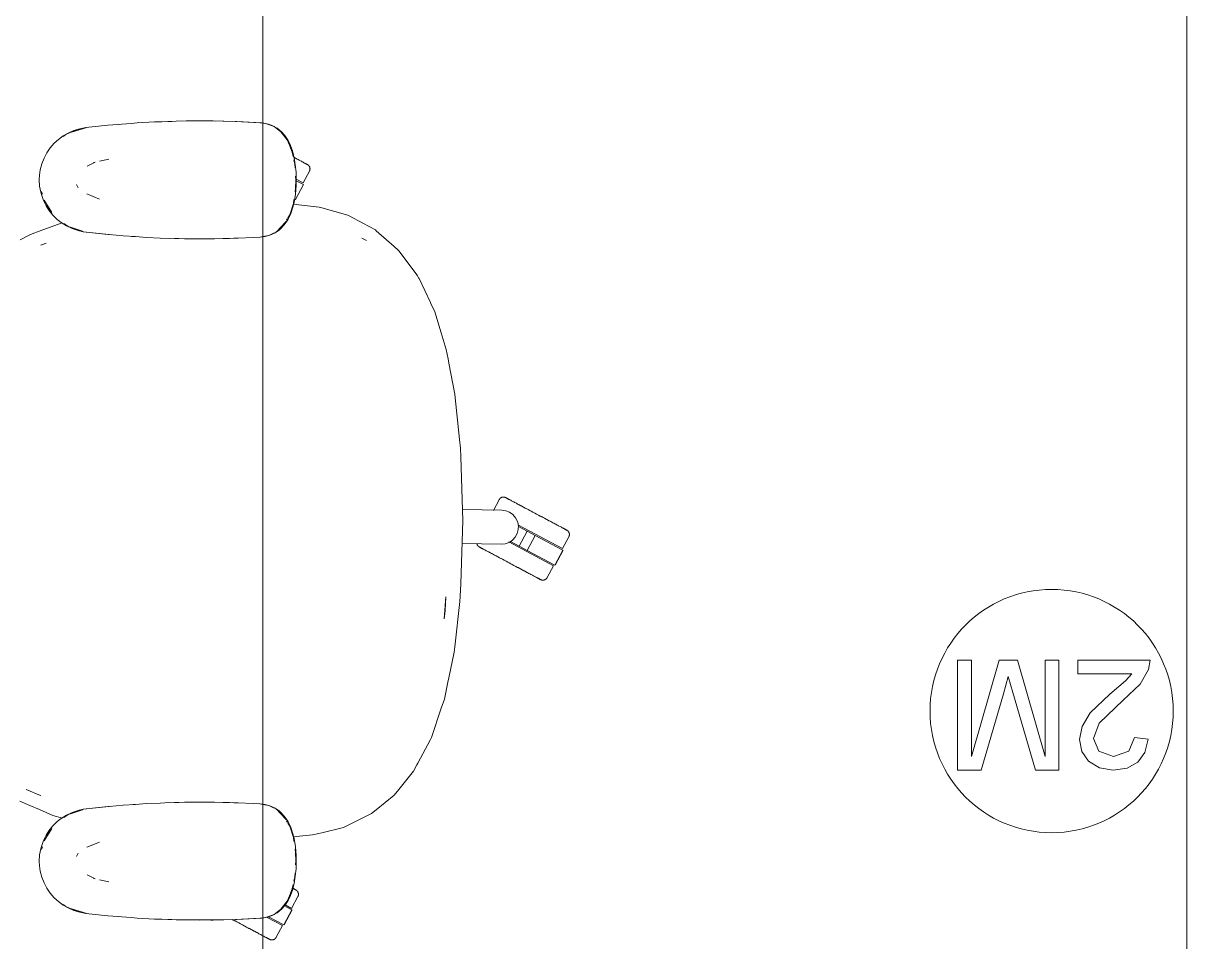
# Model space of a CAD drawing. Header units: millimetres. Extents: x 155920 to 295199, y -4084 to 97293.
# Drawn here: x 188380 to 189337, y 33075 to 33830 of the extents above; entities that cross this region are included whole.
import ezdxf

# ---------------------------------------------------------------- set-up
doc = ezdxf.new("R2010")
doc.units = ezdxf.units.MM
doc.header["$MEASUREMENT"] = 0
doc.layers.add('G-IMPT', color=8, linetype='CONTINUOUS', lineweight=9)
doc.layers.add('I-FURN', color=8, linetype='CONTINUOUS', lineweight=9)

msp = doc.modelspace()

# ---------------------------------------------------------------- linework, layer by layer
at = {"layer": 'G-IMPT'}
for p, q in [((188422.76, 33742.48), (188414.7, 33738.74)), ((188417.07, 33740.35), (188421.31, 33742.16)), ((188431.73, 33744.52), (188419.27, 33740.69)), ((188419.27, 33740.69), (188428.42, 33743.61)), ((188421.31, 33742.16), (188426.18, 33743.63)), ((188422.76, 33742.48), (188431.17, 33744.39)), ((188431.22, 33744.52), (188426.18, 33743.63)), ((188431.73, 33744.52), (188428.42, 33743.61)), ((188449.14, 33746.43), (188431.22, 33744.52)), ((188453.27, 33746.77), (188449.14, 33746.43)), ((188468.33, 33748.02), (188453.27, 33746.77)), ((188460.15, 33747.37), (188458.47, 33747.2)), ((188468.33, 33748.02), (188473.42, 33748.35)), ((188473.42, 33748.35), (188487.56, 33749.16)), ((188493.58, 33749.41), (188487.56, 33749.16)), ((188493.58, 33749.41), (188505.34, 33749.8)), ((188498.47, 33749.55), (188500.4, 33749.66)), ((188500.4, 33749.66), (188501.9, 33749.68)), ((188513.76, 33749.97), (188505.34, 33749.8)), ((188513.76, 33749.97), (188524.55, 33750.05)), ((188513.76, 33749.97), (188533.94, 33750.01)), ((188513.76, 33749.97), (188543.78, 33749.85)), ((188543.78, 33749.85), (188524.55, 33750.05)), ((188533.94, 33750.01), (188543.78, 33749.85)), ((188533.94, 33750.01), (188555.34, 33749.51)), ((188533.94, 33750.01), (188554.13, 33749.55)), ((188533.94, 33749.97), (188535.98, 33749.99)), ((188535.98, 33749.99), (188537.89, 33749.92)), ((188543.78, 33749.85), (188555.34, 33749.51)), ((188555.34, 33749.51), (188554.13, 33749.55)), ((188554.13, 33749.55), (188575.92, 33748.46)), ((188554.13, 33749.55), (188574.31, 33748.57)), ((188555.34, 33749.51), (188575.92, 33748.46)), ((188575.92, 33748.46), (188574.31, 33748.57)), ((188575.92, 33748.46), (188577.56, 33748.21)), ((188579.78, 33747.74), (188576.61, 33748.22)), ((188579.96, 33747.76), (188577.56, 33748.21)), ((188579.78, 33747.74), (188585.98, 33745.33)), ((188579.96, 33747.76), (188581.3, 33747.4)), ((188584.95, 33746), (188581.3, 33747.4)), ((188584.95, 33746), (188588.38, 33744.04)), ((188585.98, 33745.33), (188591.6, 33741.17)), ((188588.38, 33744.04), (188592.12, 33740.97)), ((188408.55, 33734.84), (188405.11, 33731.68)), ((188408.55, 33734.84), (188412.63, 33737.84)), ((188412.59, 33737.15), (188414.7, 33738.74)), ((188417.07, 33740.35), (188412.63, 33737.84)), ((188591.6, 33741.17), (188596.82, 33734.38)), ((188594.79, 33737.93), (188592.12, 33740.97)), ((188597.44, 33733.88), (188594.79, 33737.93)), ((188596.82, 33734.38), (188598.66, 33729.98)), ((188597.44, 33733.88), (188599.42, 33729.81)), ((188398.96, 33723.67), (188396.77, 33719.51)), ((188398.96, 33723.67), (188401.79, 33727.84)), ((188401.79, 33727.84), (188405.11, 33731.68)), ((188600.98, 33724.36), (188598.66, 33729.98)), ((188601.01, 33725.47), (188599.42, 33729.81)), ((188600.98, 33724.36), (188601.69, 33720.89)), ((188601.01, 33725.47), (188602.44, 33719.99)), ((188393.67, 33709.93), (188394.94, 33714.8)), ((188396.77, 33719.51), (188394.94, 33714.8)), ((188432.1, 33712.95), (188438.89, 33716.22)), ((188437.52, 33715.83), (188438.89, 33716.22)), ((188449.93, 33718.55), (188442.5, 33716.98)), ((188602.26, 33718.15), (188603.02, 33714.4)), ((188603.44, 33714.06), (188602.44, 33719.99)), ((188603.02, 33714.4), (188603.22, 33711.19)), ((188603.44, 33714.06), (188604, 33707.91)), ((188392.85, 33701.57), (188393.03, 33705.42)), ((188393.67, 33709.93), (188393.03, 33705.42)), ((188603.62, 33704.68), (188603.81, 33701.57)), ((188604.18, 33701.57), (188604, 33707.91)), ((188392.85, 33701.57), (188393.15, 33696.53)), ((188393.15, 33696.53), (188394.03, 33691.58)), ((188423.47, 33697.75), (188424.48, 33695.52)), ((188424.48, 33695.52), (188424.78, 33695.07)), ((188603.58, 33694.41), (188603.19, 33691.63)), ((188604.1, 33697.07), (188603.52, 33689.75)), ((188603.58, 33694.41), (188603.81, 33701.57)), ((188604.1, 33697.07), (188604.18, 33701.57)), ((188394.03, 33691.58), (188394.6, 33689.46)), ((188396.31, 33684.68), (188394.6, 33689.46)), ((188395.39, 33689.89), (188394.78, 33691.92)), ((188396.31, 33684.68), (188398.55, 33680.17)), ((188396.95, 33684.78), (188399.11, 33681.1)), ((188396.95, 33684.78), (188403.28, 33674.83)), ((188442.43, 33685.85), (188432.01, 33690)), ((188602.32, 33685.44), (188601.85, 33682.15)), ((188602.4, 33682.99), (188603.52, 33689.75)), ((188398.55, 33680.17), (188400.81, 33676.62)), ((188399.11, 33681.1), (188403.28, 33674.83)), ((188404, 33672.65), (188400.81, 33676.62)), ((188601.85, 33682.15), (188598.82, 33672.75)), ((188601.43, 33679.06), (188599.69, 33673.97)), ((188601.43, 33679.06), (188602.4, 33682.99)), ((188601.73, 33681.64), (188623.01, 33679.23)), ((188625.27, 33678.59), (188623.01, 33679.23)), ((188625.27, 33678.59), (188646.62, 33672.58)), ((188411.81, 33666.36), (188392.87, 33659.41)), ((188404, 33672.65), (188407.61, 33669.1)), ((188407.61, 33669.1), (188410.91, 33666.48)), ((188415.24, 33663.75), (188410.91, 33666.48)), ((188416.56, 33663.36), (188412.99, 33665.78)), ((188595.05, 33666.54), (188588.15, 33659.15)), ((188593.64, 33664.92), (188590.56, 33661.38)), ((188595.05, 33666.54), (188593.77, 33665.07)), ((188595.74, 33667.61), (188593.86, 33664.45)), ((188594.23, 33664.51), (188596.68, 33667.96)), ((188597.08, 33669.83), (188596.22, 33668.39)), ((188597.48, 33669.34), (188596.68, 33667.96)), ((188598.82, 33672.75), (188597.36, 33670.3)), ((188599.69, 33673.97), (188597.48, 33669.34)), ((188646.62, 33672.58), (188647.73, 33671.99)), ((188647.73, 33671.99), (188658.97, 33665.98)), ((188658.97, 33665.98), (188669.4, 33660.39)), ((188377.24, 33652.16), (188385.14, 33656.3)), ((188385.14, 33656.3), (188386.9, 33657.22)), ((188392.87, 33659.41), (188386.9, 33657.22)), ((188415.24, 33663.75), (188419.82, 33661.56)), ((188425.78, 33659.75), (188416.56, 33663.36)), ((188416.56, 33663.36), (188419.27, 33662.45)), ((188416.56, 33663.36), (188428.42, 33659.54)), ((188419.27, 33662.45), (188428.42, 33659.54)), ((188419.82, 33661.56), (188423.95, 33660.11)), ((188428.92, 33658.95), (188423.95, 33660.11)), ((188428.84, 33659.17), (188425.78, 33659.75)), ((188428.92, 33658.95), (188451.87, 33656.5)), ((188428.92, 33658.95), (188431.73, 33658.62)), ((188428.92, 33658.95), (188450.35, 33656.6)), ((188451.87, 33656.5), (188431.73, 33658.62)), ((188450.35, 33656.6), (188461.75, 33655.62)), ((188472.04, 33654.89), (188461.75, 33655.62)), ((188581.66, 33655.94), (188576.61, 33655)), ((188578.54, 33655.07), (188582.5, 33656.14)), ((188585.91, 33658.05), (188581.66, 33655.94)), ((188586.82, 33658.13), (188582.5, 33656.14)), ((188586.82, 33658.13), (188590.04, 33660.33)), ((188587.02, 33658.59), (188588.15, 33659.15)), ((188593.86, 33664.45), (188588.15, 33659.15)), ((188588.15, 33659.15), (188590.56, 33661.38)), ((188591.36, 33661.46), (188590.04, 33660.33)), ((188591.36, 33661.46), (188594.23, 33664.51)), ((188670.07, 33659.81), (188669.4, 33660.39)), ((188684.86, 33646.79), (188670.07, 33659.81)), ((188394.18, 33647.82), (188398.64, 33649.45)), ((188394.18, 33647.82), (188394.76, 33648.08)), ((188398.64, 33649.45), (188394.76, 33648.08)), ((188470, 33655.02), (188468.58, 33655.16)), ((188470, 33655.02), (188471.9, 33654.93)), ((188472.04, 33654.89), (188480.91, 33654.33)), ((188492.21, 33653.79), (188480.91, 33654.33)), ((188492.21, 33653.79), (188500.09, 33653.49)), ((188512.4, 33653.2), (188500.09, 33653.49)), ((188503.96, 33653.41), (188505.62, 33653.34)), ((188505.62, 33653.34), (188507.7, 33653.34)), ((188512.4, 33653.2), (188517.87, 33653.13)), ((188532.58, 33653.12), (188517.87, 33653.13)), ((188537.1, 33653.17), (188532.58, 33653.12)), ((188537.1, 33653.17), (188552.77, 33653.55)), ((188543.82, 33653.35), (188546.04, 33653.35)), ((188549.37, 33653.49), (188546.04, 33653.35)), ((188552.77, 33653.55), (188556.31, 33653.67)), ((188568.87, 33654.29), (188556.31, 33653.67)), ((188568.87, 33654.29), (188574.54, 33654.57)), ((188576.61, 33655), (188574.31, 33654.57)), ((188574.54, 33654.57), (188576.61, 33654.83)), ((188576.61, 33654.83), (188578.54, 33655.07)), ((188662.1, 33651.78), (188658.21, 33653.74)), ((188659.81, 33652.96), (188658.21, 33653.74)), ((188662.1, 33651.78), (188659.81, 33652.96)), ((188684.86, 33646.79), (188688.11, 33643.92)), ((188688.84, 33642.95), (188688.11, 33643.92)), ((188703.41, 33623.45), (188688.84, 33642.95)), ((188703.41, 33623.45), (188703.87, 33622.68)), ((188703.87, 33622.68), (188704.81, 33621.11)), ((188705.23, 33620.4), (188704.81, 33621.11)), ((188705.23, 33620.4), (188714.5, 33600.76)), ((188714.5, 33600.76), (188714.93, 33599.84)), ((188718.12, 33593.08), (188714.93, 33599.84)), ((188718.12, 33593.08), (188723.44, 33575.8)), ((188723.44, 33575.8), (188727.64, 33562.2)), ((188727.64, 33562.2), (188729.09, 33554.59)), ((188729.8, 33550.93), (188729.09, 33554.59)), ((188729.8, 33550.93), (188734.67, 33525.55)), ((188734.76, 33525.09), (188734.67, 33525.55)), ((188734.76, 33525.09), (188738.58, 33488.1)), ((188738.58, 33488.1), (188739.31, 33481.03)), ((188739.53, 33473.77), (188739.31, 33481.03)), ((188741.15, 33421.6), (188739.53, 33473.77)), ((188739.45, 33369.42), (188741.15, 33421.6)), ((188739.45, 33369.42), (188739.12, 33359.48)), ((188727.24, 33358.95), (188725.99, 33340.67)), ((188727.24, 33358.95), (188726.6, 33347.61)), ((188738.64, 33355.11), (188739.12, 33359.48)), ((188738.64, 33355.11), (188734.51, 33317.66)), ((188725.99, 33340.67), (188726.6, 33347.61)), ((188729.67, 33292.3), (188734.02, 33313.25)), ((188734.02, 33313.25), (188734.51, 33317.66)), ((188729.67, 33292.3), (188728.91, 33288.62)), ((188728.91, 33288.62), (188726.04, 33274.8)), ((188723.52, 33267.37), (188726.04, 33274.8)), ((188723.52, 33267.37), (188715.37, 33243.28)), ((188704.2, 33222.11), (188714.5, 33241.62)), ((188714.5, 33241.62), (188715.37, 33243.28)), ((188700.77, 33215.6), (188688.56, 33200.47)), ((188700.77, 33215.6), (188703.48, 33220.73)), ((188704.2, 33222.11), (188703.48, 33220.73)), ((188382.06, 33200.42), (188393.92, 33195.49)), ((188684.8, 33195.81), (188688.56, 33200.47)), ((188385.12, 33187.38), (188376.95, 33190.95)), ((188392.95, 33183.96), (188385.12, 33187.38)), ((188394.18, 33195.39), (188393.92, 33195.49)), ((188428.92, 33184.19), (188451.87, 33186.64)), ((188428.92, 33184.19), (188450.35, 33186.54)), ((188451.87, 33186.64), (188431.73, 33184.52)), ((188450.35, 33186.54), (188461.75, 33187.52)), ((188472.04, 33188.25), (188461.75, 33187.52)), ((188470, 33188.12), (188468.58, 33187.98)), ((188470, 33188.12), (188471.9, 33188.21)), ((188472.04, 33188.25), (188480.91, 33188.81)), ((188492.21, 33189.35), (188480.91, 33188.81)), ((188492.21, 33189.35), (188500.09, 33189.65)), ((188512.4, 33189.94), (188500.09, 33189.65)), ((188503.96, 33189.73), (188505.62, 33189.81)), ((188505.62, 33189.81), (188507.7, 33189.81)), ((188512.4, 33189.94), (188517.87, 33190.01)), ((188532.58, 33190.02), (188517.87, 33190.01)), ((188537.1, 33189.97), (188532.58, 33190.02)), ((188537.1, 33189.97), (188552.77, 33189.59)), ((188543.82, 33189.79), (188546.04, 33189.79)), ((188549.37, 33189.65), (188546.04, 33189.79)), ((188552.77, 33189.59), (188556.31, 33189.47)), ((188568.87, 33188.85), (188556.31, 33189.47)), ((188568.87, 33188.85), (188574.54, 33188.57)), ((188576.61, 33188.14), (188574.31, 33188.57)), ((188574.54, 33188.57), (188576.61, 33188.31)), ((188576.61, 33188.31), (188578.54, 33188.07)), ((188581.66, 33187.2), (188576.61, 33188.14)), ((188578.54, 33188.07), (188582.5, 33187)), ((188585.91, 33185.1), (188581.66, 33187.2)), ((188586.82, 33185.02), (188582.5, 33187)), ((188669.85, 33183.64), (188684.8, 33195.81)), ((188404.08, 33179.11), (188392.95, 33183.96)), ((188404.08, 33179.11), (188411.9, 33176.85)), ((188415.24, 33179.39), (188410.91, 33176.66)), ((188416.56, 33179.79), (188412.99, 33177.36)), ((188415.24, 33179.39), (188419.82, 33181.58)), ((188416.56, 33179.79), (188428.42, 33183.6)), ((188425.78, 33183.39), (188416.56, 33179.79)), ((188416.56, 33179.79), (188419.27, 33180.69)), ((188419.27, 33180.69), (188428.42, 33183.6)), ((188419.82, 33181.58), (188423.95, 33183.03)), ((188428.92, 33184.19), (188423.95, 33183.03)), ((188428.84, 33183.97), (188425.78, 33183.39)), ((188428.92, 33184.19), (188431.73, 33184.52)), ((188586.82, 33185.02), (188590.04, 33182.81)), ((188587.02, 33184.55), (188588.15, 33183.99)), ((188593.86, 33178.69), (188588.15, 33183.99)), ((188595.05, 33176.6), (188588.15, 33183.99)), ((188588.15, 33183.99), (188590.56, 33181.76)), ((188591.36, 33181.68), (188590.04, 33182.81)), ((188593.64, 33178.22), (188590.56, 33181.76)), ((188591.36, 33181.68), (188594.23, 33178.63)), ((188595.05, 33176.6), (188593.77, 33178.07)), ((188595.74, 33175.53), (188593.86, 33178.69)), ((188594.23, 33178.63), (188596.68, 33175.18)), ((188647.57, 33171.49), (188659.03, 33177.13)), ((188666.2, 33180.66), (188659.03, 33177.13)), ((188669.85, 33183.64), (188666.2, 33180.66)), ((188396.95, 33158.36), (188403.28, 33168.31)), ((188399.11, 33162.04), (188403.28, 33168.31)), ((188404, 33170.49), (188400.81, 33166.52)), ((188404, 33170.49), (188407.61, 33174.04)), ((188407.61, 33174.04), (188410.91, 33176.66)), ((188597.08, 33173.31), (188596.22, 33174.75)), ((188597.48, 33173.81), (188596.68, 33175.18)), ((188598.82, 33170.39), (188597.36, 33172.84)), ((188599.69, 33169.17), (188597.48, 33173.81)), ((188601.85, 33160.99), (188598.82, 33170.39)), ((188601.43, 33164.08), (188599.69, 33169.17)), ((188643.2, 33169.34), (188625.26, 33164.94)), ((188647.57, 33171.49), (188643.2, 33169.34)), ((188396.31, 33158.46), (188394.6, 33153.69)), ((188396.31, 33158.46), (188398.55, 33162.97)), ((188396.95, 33158.36), (188399.11, 33162.04)), ((188398.55, 33162.97), (188400.81, 33166.52)), ((188601.43, 33164.08), (188602.4, 33160.15)), ((188601.72, 33161.62), (188617.6, 33163.06)), ((188602.32, 33157.7), (188601.85, 33160.99)), ((188602.4, 33160.15), (188603.52, 33153.39)), ((188617.6, 33163.06), (188622.89, 33164.36)), ((188625.26, 33164.94), (188622.89, 33164.36)), ((188393.15, 33146.61), (188394.03, 33151.56)), ((188394.03, 33151.56), (188394.6, 33153.69)), ((188395.39, 33153.25), (188394.78, 33151.22)), ((188424.48, 33147.62), (188424.78, 33148.07)), ((188442.43, 33157.29), (188432.01, 33153.14)), ((188603.58, 33148.73), (188603.19, 33151.52)), ((188604.1, 33146.08), (188603.52, 33153.39)), ((188603.58, 33148.73), (188603.81, 33141.57)), ((188392.85, 33141.57), (188393.15, 33146.61)), ((188392.85, 33141.57), (188393.03, 33137.72)), ((188423.47, 33145.4), (188424.48, 33147.62)), ((188603.62, 33138.46), (188603.81, 33141.57)), ((188604.18, 33141.57), (188604, 33135.23)), ((188604.1, 33146.08), (188604.18, 33141.57)), ((188393.67, 33133.21), (188393.03, 33137.72)), ((188393.67, 33133.21), (188394.94, 33128.34)), ((188432.1, 33130.19), (188438.89, 33126.92)), ((188603.44, 33129.08), (188602.44, 33123.15)), ((188603.02, 33128.74), (188603.22, 33131.95)), ((188603.44, 33129.08), (188604, 33135.23)), ((188396.77, 33123.63), (188394.94, 33128.34)), ((188398.96, 33119.47), (188396.77, 33123.63)), ((188398.96, 33119.47), (188401.79, 33115.3)), ((188437.52, 33127.31), (188438.89, 33126.92)), ((188449.93, 33124.59), (188442.5, 33126.16)), ((188600.98, 33118.78), (188601.69, 33122.25)), ((188601.01, 33117.67), (188602.44, 33123.15)), ((188602.26, 33124.99), (188603.02, 33128.74)), ((188401.79, 33115.3), (188405.11, 33111.46)), ((188408.55, 33108.3), (188405.11, 33111.46)), ((188596.82, 33108.77), (188598.66, 33113.16)), ((188597.44, 33109.26), (188599.42, 33113.33)), ((188600.98, 33118.78), (188598.66, 33113.16)), ((188601.01, 33117.67), (188599.42, 33113.33)), ((188408.55, 33108.3), (188412.63, 33105.3)), ((188412.59, 33105.99), (188414.7, 33104.4)), ((188417.07, 33102.79), (188412.63, 33105.3)), ((188422.76, 33100.66), (188414.7, 33104.4)), ((188417.07, 33102.79), (188421.31, 33100.98)), ((188431.73, 33098.62), (188419.27, 33102.45)), ((188419.27, 33102.45), (188428.42, 33099.54)), ((188421.31, 33100.98), (188426.18, 33099.51)), ((188422.76, 33100.66), (188431.17, 33098.75)), ((188585.98, 33097.81), (188591.6, 33101.98)), ((188588.38, 33099.1), (188592.12, 33102.18)), ((188591.6, 33101.98), (188596.82, 33108.77)), ((188594.79, 33105.21), (188592.12, 33102.18)), ((188597.44, 33109.26), (188594.79, 33105.21)), ((188431.22, 33098.62), (188426.18, 33099.51)), ((188431.73, 33098.62), (188428.42, 33099.54)), ((188449.14, 33096.71), (188431.22, 33098.62)), ((188453.27, 33096.37), (188449.14, 33096.71)), ((188468.33, 33095.12), (188453.27, 33096.37)), ((188460.15, 33095.77), (188458.47, 33095.94)), ((188468.33, 33095.12), (188473.42, 33094.79)), ((188473.42, 33094.79), (188487.56, 33093.98)), ((188493.58, 33093.73), (188487.56, 33093.98)), ((188493.58, 33093.73), (188505.34, 33093.34)), ((188498.47, 33093.59), (188500.4, 33093.48)), ((188500.4, 33093.48), (188501.9, 33093.47)), ((188513.76, 33093.18), (188505.34, 33093.34)), ((188513.76, 33093.18), (188543.78, 33093.29)), ((188513.76, 33093.18), (188533.94, 33093.13)), ((188513.76, 33093.18), (188524.55, 33093.09)), ((188543.78, 33093.29), (188524.55, 33093.09)), ((188533.94, 33093.13), (188555.34, 33093.63)), ((188533.94, 33093.13), (188554.13, 33093.59)), ((188533.94, 33093.13), (188543.78, 33093.29)), ((188533.94, 33093.17), (188535.98, 33093.15)), ((188535.98, 33093.15), (188537.89, 33093.22)), ((188543.78, 33093.29), (188555.34, 33093.63)), ((188554.13, 33093.59), (188575.92, 33094.68)), ((188554.13, 33093.59), (188574.31, 33094.57)), ((188555.34, 33093.63), (188554.13, 33093.59)), ((188555.34, 33093.63), (188575.92, 33094.68)), ((188575.92, 33094.68), (188574.31, 33094.57)), ((188575.92, 33094.68), (188577.56, 33094.94)), ((188579.78, 33095.4), (188576.61, 33094.92)), ((188579.96, 33095.38), (188577.56, 33094.94)), ((188579.78, 33095.4), (188585.98, 33097.81)), ((188579.96, 33095.38), (188581.3, 33095.75)), ((188584.95, 33097.14), (188581.3, 33095.75)), ((188584.95, 33097.14), (188588.38, 33099.1))]:
    msp.add_line(p, q, dxfattribs=at)
at = {"layer": 'I-FURN'}
for p, q in [((188576.61, 34221.57), (188576.61, 32621.57)), ((188576.61, 32621.57), (188576.61, 34221.57)), ((189336.61, 32866.57), (189336.61, 33976.57)), ((189336.61, 33976.57), (189336.61, 32866.57)), ((188602.67, 33719.87), (188601.83, 33720.32)), ((188603.48, 33719.44), (188602.67, 33719.87)), ((188604.27, 33719.02), (188603.48, 33719.44)), ((188605.03, 33718.62), (188604.27, 33719.02)), ((188605.76, 33718.23), (188605.03, 33718.62)), ((188606.47, 33717.85), (188605.76, 33718.23)), ((188607.15, 33717.49), (188606.47, 33717.85)), ((188607.8, 33717.14), (188607.15, 33717.49)), ((188608.41, 33716.82), (188607.8, 33717.14)), ((188609, 33716.51), (188608.41, 33716.82)), ((188608.69, 33716.67), (188609.25, 33716.37)), ((188609.55, 33716.21), (188609, 33716.51)), ((188609.25, 33716.37), (188609.79, 33716.08)), ((188610.06, 33715.94), (188609.55, 33716.21)), ((188609.79, 33716.08), (188610.29, 33715.82)), ((188610.55, 33715.68), (188610.06, 33715.94)), ((188610.29, 33715.82), (188610.76, 33715.57)), ((188610.99, 33715.44), (188610.55, 33715.68)), ((188610.76, 33715.57), (188611.19, 33715.34)), ((188611.4, 33715.23), (188610.99, 33715.44)), ((188611.19, 33715.34), (188611.58, 33715.13)), ((188611.78, 33715.03), (188611.4, 33715.23)), ((188611.58, 33715.13), (188611.93, 33714.94)), ((188612.11, 33714.85), (188611.78, 33715.03)), ((188611.93, 33714.94), (188612.25, 33714.77)), ((188612.41, 33714.69), (188612.11, 33714.85)), ((188612.25, 33714.77), (188612.53, 33714.63)), ((188612.67, 33714.55), (188612.41, 33714.69)), ((188612.53, 33714.63), (188612.77, 33714.5)), ((188612.89, 33714.44), (188612.67, 33714.55)), ((188612.77, 33714.5), (188612.97, 33714.39)), ((188613.07, 33714.34), (188612.89, 33714.44)), ((188612.97, 33714.39), (188613.14, 33714.31)), ((188613.21, 33714.27), (188613.07, 33714.34)), ((188613.14, 33714.31), (188613.26, 33714.24)), ((188613.31, 33714.21), (188613.21, 33714.27)), ((188613.26, 33714.24), (188613.34, 33714.2)), ((188613.37, 33714.18), (188613.31, 33714.21)), ((188613.34, 33714.2), (188613.38, 33714.17)), ((188613.39, 33714.17), (188613.37, 33714.18)), ((188613.38, 33714.17), (188613.39, 33714.17)), ((188613.39, 33714.17), (188613.53, 33714.09)), ((188613.53, 33714.09), (188613.67, 33714.01)), ((188613.67, 33714.01), (188613.8, 33713.92)), ((188613.8, 33713.92), (188613.93, 33713.82)), ((188613.93, 33713.82), (188614.06, 33713.72)), ((188614.06, 33713.72), (188614.18, 33713.62)), ((188614.18, 33713.62), (188614.3, 33713.51)), ((188614.3, 33713.51), (188614.41, 33713.4)), ((188614.41, 33713.4), (188614.52, 33713.28)), ((188614.52, 33713.28), (188614.62, 33713.15)), ((188614.62, 33713.15), (188614.72, 33713.03)), ((188614.72, 33713.03), (188614.82, 33712.9)), ((188614.82, 33712.9), (188614.91, 33712.76)), ((188614.91, 33712.76), (188614.99, 33712.62)), ((188609.9, 33699.04), (188615.05, 33708.72)), ((188614.99, 33712.62), (188615.07, 33712.48)), ((188615.07, 33708.76), (188615.05, 33708.72)), ((188615.07, 33712.48), (188615.14, 33712.34)), ((188615.14, 33708.9), (188615.07, 33708.76)), ((188615.14, 33712.34), (188615.2, 33712.19)), ((188615.21, 33709.05), (188615.14, 33708.9)), ((188615.2, 33712.19), (188615.26, 33712.04)), ((188615.27, 33709.2), (188615.21, 33709.05)), ((188615.26, 33712.04), (188615.32, 33711.89)), ((188615.32, 33709.35), (188615.27, 33709.2)), ((188615.32, 33711.89), (188615.37, 33711.74)), ((188615.37, 33709.51), (188615.32, 33709.35)), ((188615.37, 33711.74), (188615.41, 33711.58)), ((188615.41, 33709.66), (188615.37, 33709.51)), ((188615.41, 33711.58), (188615.44, 33711.42)), ((188615.45, 33709.82), (188615.41, 33709.66)), ((188615.44, 33711.42), (188615.47, 33711.26)), ((188615.48, 33709.98), (188615.45, 33709.82)), ((188615.47, 33711.26), (188615.5, 33711.1)), ((188615.5, 33710.14), (188615.48, 33709.98)), ((188615.5, 33711.1), (188615.51, 33710.94)), ((188615.51, 33710.3), (188615.5, 33710.14)), ((188615.51, 33710.94), (188615.52, 33710.78)), ((188615.52, 33710.46), (188615.51, 33710.3)), ((188615.52, 33710.78), (188615.53, 33710.62)), ((188615.53, 33710.62), (188615.52, 33710.46)), ((188610.09, 33697.8), (188603.52, 33685.44)), ((188603.69, 33685.35), (188610.26, 33697.71)), ((188604.27, 33702.03), (188609.9, 33699.04)), ((188604.8, 33700.62), (188610.09, 33697.8)), ((188603.52, 33685.44), (188603.42, 33685.49)), ((188771.02, 33438.69), (188766.32, 33429.85)), ((188771.02, 33438.69), (188771.1, 33438.83)), ((188771.1, 33438.83), (188771.18, 33438.97)), ((188771.18, 33438.97), (188771.27, 33439.1)), ((188771.27, 33439.1), (188771.37, 33439.23)), ((188771.37, 33439.23), (188771.47, 33439.36)), ((188771.47, 33439.36), (188771.57, 33439.48)), ((188771.57, 33439.48), (188771.68, 33439.6)), ((188771.68, 33439.6), (188771.8, 33439.71)), ((188771.8, 33439.71), (188771.92, 33439.82)), ((188771.92, 33439.82), (188772.04, 33439.93)), ((188772.04, 33439.93), (188772.17, 33440.03)), ((188772.17, 33440.03), (188772.3, 33440.12)), ((188772.3, 33440.12), (188772.43, 33440.21)), ((188772.43, 33440.21), (188772.57, 33440.29)), ((188772.57, 33440.29), (188772.71, 33440.37)), ((188772.71, 33440.37), (188772.86, 33440.44)), ((188772.86, 33440.44), (188773, 33440.51)), ((188773, 33440.51), (188773.15, 33440.57)), ((188773.15, 33440.57), (188773.3, 33440.62)), ((188773.3, 33440.62), (188773.46, 33440.67)), ((188773.46, 33440.67), (188773.61, 33440.71)), ((188773.61, 33440.71), (188773.77, 33440.75)), ((188773.77, 33440.75), (188773.93, 33440.78)), ((188773.93, 33440.78), (188774.09, 33440.8)), ((188774.09, 33440.8), (188774.25, 33440.82)), ((188774.25, 33440.82), (188774.41, 33440.83)), ((188774.41, 33440.83), (188774.57, 33440.83)), ((188774.57, 33440.83), (188774.73, 33440.83)), ((188774.73, 33440.83), (188774.89, 33440.82)), ((188774.89, 33440.82), (188775.05, 33440.8)), ((188775.05, 33440.8), (188775.21, 33440.78)), ((188775.21, 33440.78), (188775.37, 33440.75)), ((188775.37, 33440.75), (188775.53, 33440.72)), ((188775.53, 33440.72), (188775.68, 33440.67)), ((188775.68, 33440.67), (188775.84, 33440.63)), ((188775.84, 33440.63), (188775.99, 33440.57)), ((188775.99, 33440.57), (188776.14, 33440.51)), ((188776.14, 33440.51), (188776.29, 33440.45)), ((188776.29, 33440.45), (188776.43, 33440.38)), ((188776.43, 33440.38), (188776.47, 33440.36)), ((188776.47, 33440.36), (188776.49, 33440.35)), ((188776.48, 33440.35), (188776.47, 33440.36)), ((188776.52, 33440.33), (188776.48, 33440.35)), ((188776.49, 33440.35), (188776.55, 33440.31)), ((188776.6, 33440.29), (188776.52, 33440.33)), ((188776.55, 33440.31), (188776.65, 33440.26)), ((188776.72, 33440.22), (188776.6, 33440.29)), ((188776.65, 33440.26), (188776.79, 33440.19)), ((188776.88, 33440.14), (188776.72, 33440.22)), ((188776.79, 33440.19), (188776.97, 33440.09)), ((188777.09, 33440.03), (188776.88, 33440.14)), ((188776.97, 33440.09), (188777.19, 33439.97)), ((188777.33, 33439.9), (188777.09, 33440.03)), ((188777.19, 33439.97), (188777.45, 33439.84)), ((188777.61, 33439.75), (188777.33, 33439.9)), ((188777.45, 33439.84), (188777.75, 33439.68)), ((188777.92, 33439.59), (188777.61, 33439.75)), ((188777.75, 33439.68), (188778.08, 33439.5)), ((188778.28, 33439.4), (188777.92, 33439.59)), ((188778.08, 33439.5), (188778.46, 33439.3)), ((188778.67, 33439.19), (188778.28, 33439.4)), ((188778.46, 33439.3), (188778.87, 33439.08)), ((188779.1, 33438.96), (188778.67, 33439.19)), ((188778.87, 33439.08), (188779.31, 33438.85)), ((188779.57, 33438.71), (188779.1, 33438.96)), ((188779.31, 33438.85), (188779.79, 33438.59)), ((188780.07, 33438.44), (188779.57, 33438.71)), ((188779.79, 33438.59), (188780.31, 33438.32)), ((188780.6, 33438.16), (188780.07, 33438.44)), ((188780.31, 33438.32), (188780.86, 33438.02)), ((188781.17, 33437.86), (188780.6, 33438.16)), ((188780.86, 33438.02), (188781.45, 33437.71)), ((188781.78, 33437.54), (188781.17, 33437.86)), ((188782.41, 33437.2), (188781.78, 33437.54)), ((188783.07, 33436.85), (188782.41, 33437.2)), ((188783.77, 33436.48), (188783.07, 33436.85)), ((188784.49, 33436.09), (188783.77, 33436.48)), ((188785.24, 33435.7), (188784.49, 33436.09)), ((188786.01, 33435.28), (188785.24, 33435.7)), ((188786.82, 33434.86), (188786.01, 33435.28)), ((188740.87, 33430.63), (188773.21, 33430.07)), ((188773.21, 33430.07), (188776.55, 33429.6)), ((188776.55, 33429.6), (188779.68, 33428.35)), ((188779.68, 33428.35), (188782.43, 33426.39)), ((188782.43, 33426.39), (188784.62, 33423.82)), ((188787.64, 33434.42), (188786.82, 33434.86)), ((188787.19, 33434.66), (188788.03, 33434.21)), ((188788.49, 33433.97), (188787.64, 33434.42)), ((188788.03, 33434.21), (188788.88, 33433.76)), ((188789.35, 33433.51), (188788.49, 33433.97)), ((188788.88, 33433.76), (188789.76, 33433.29)), ((188790.24, 33433.04), (188789.35, 33433.51)), ((188789.76, 33433.29), (188790.66, 33432.82)), ((188791.15, 33432.55), (188790.24, 33433.04)), ((188790.66, 33432.82), (188791.57, 33432.33)), ((188792.07, 33432.06), (188791.15, 33432.55)), ((188791.57, 33432.33), (188792.5, 33431.84)), ((188793.01, 33431.56), (188792.07, 33432.06)), ((188792.5, 33431.84), (188793.44, 33431.33)), ((188793.96, 33431.06), (188793.01, 33431.56)), ((188793.44, 33431.33), (188794.4, 33430.82)), ((188794.92, 33430.55), (188793.96, 33431.06)), ((188794.4, 33430.82), (188795.37, 33430.31)), ((188795.9, 33430.03), (188794.92, 33430.55)), ((188795.37, 33430.31), (188796.35, 33429.79)), ((188796.88, 33429.51), (188795.9, 33430.03)), ((188796.35, 33429.79), (188797.34, 33429.26)), ((188797.87, 33428.98), (188796.88, 33429.51)), ((188797.34, 33429.26), (188798.33, 33428.74)), ((188798.87, 33428.45), (188797.87, 33428.98)), ((188798.33, 33428.74), (188799.33, 33428.2)), ((188799.87, 33427.92), (188798.87, 33428.45)), ((188799.33, 33428.2), (188800.33, 33427.67)), ((188800.87, 33427.38), (188799.87, 33427.92)), ((188800.33, 33427.67), (188801.34, 33427.14)), ((188801.88, 33426.85), (188800.87, 33427.38)), ((188801.34, 33427.14), (188802.34, 33426.6)), ((188802.89, 33426.31), (188801.88, 33426.85)), ((188802.34, 33426.6), (188803.35, 33426.07)), ((188803.89, 33425.78), (188802.89, 33426.31)), ((188803.35, 33426.07), (188804.35, 33425.54)), ((188804.89, 33425.25), (188803.89, 33425.78)), ((188784.62, 33423.82), (188786.13, 33420.81)), ((188786.13, 33420.81), (188786.88, 33417.52)), ((188786.54, 33418.01), (188823.26, 33398.49)), ((188786.88, 33417.52), (188786.82, 33414.15)), ((188786.95, 33416.66), (188794.1, 33412.86)), ((188804.35, 33425.54), (188805.35, 33425.01)), ((188805.88, 33424.72), (188804.89, 33425.25)), ((188805.35, 33425.01), (188806.34, 33424.48)), ((188806.87, 33424.2), (188805.88, 33424.72)), ((188806.34, 33424.48), (188807.32, 33423.96)), ((188807.85, 33423.67), (188806.87, 33424.2)), ((188807.32, 33423.96), (188808.29, 33423.44)), ((188808.82, 33423.16), (188807.85, 33423.67)), ((188808.29, 33423.44), (188809.26, 33422.92)), ((188809.77, 33422.65), (188808.82, 33423.16)), ((188809.26, 33422.92), (188810.21, 33422.42)), ((188810.72, 33422.15), (188809.77, 33422.65)), ((188810.21, 33422.42), (188811.15, 33421.92)), ((188811.65, 33421.65), (188810.72, 33422.15)), ((188811.15, 33421.92), (188812.07, 33421.43)), ((188812.56, 33421.17), (188811.65, 33421.65)), ((188812.07, 33421.43), (188812.98, 33420.95)), ((188813.46, 33420.69), (188812.56, 33421.17)), ((188814.33, 33420.23), (188813.46, 33420.69)), ((188815.19, 33419.77), (188814.33, 33420.23)), ((188816.03, 33419.33), (188815.19, 33419.77)), ((188816.84, 33418.89), (188816.03, 33419.33)), ((188817.62, 33418.48), (188816.84, 33418.89)), ((188818.39, 33418.07), (188817.62, 33418.48)), ((188819.12, 33417.68), (188818.39, 33418.07)), ((188819.83, 33417.3), (188819.12, 33417.68)), ((188820.51, 33416.94), (188819.83, 33417.3)), ((188821.15, 33416.6), (188820.51, 33416.94)), ((188821.77, 33416.27), (188821.15, 33416.6)), ((188822.36, 33415.96), (188821.77, 33416.27)), ((188822.04, 33416.13), (188822.61, 33415.82)), ((188784.34, 33407.93), (188782.06, 33405.44)), ((188785.96, 33410.89), (188784.34, 33407.93)), ((188786.82, 33414.15), (188785.96, 33410.89)), ((188794.1, 33412.86), (188787.52, 33400.5)), ((188794.1, 33412.86), (188800.74, 33409.33)), ((188800.74, 33409.33), (188794.17, 33396.97)), ((188800.74, 33409.33), (188823.45, 33397.26)), ((188822.91, 33415.67), (188822.36, 33415.96)), ((188822.61, 33415.82), (188823.15, 33415.54)), ((188823.42, 33415.39), (188822.91, 33415.67)), ((188823.15, 33415.54), (188823.65, 33415.27)), ((188823.26, 33398.49), (188828.41, 33408.18)), ((188823.91, 33415.14), (188823.42, 33415.39)), ((188823.65, 33415.27), (188824.12, 33415.02)), ((188824.35, 33414.9), (188823.91, 33415.14)), ((188824.12, 33415.02), (188824.54, 33414.8)), ((188824.76, 33414.68), (188824.35, 33414.9)), ((188824.54, 33414.8), (188824.94, 33414.59)), ((188825.13, 33414.48), (188824.76, 33414.68)), ((188824.94, 33414.59), (188825.29, 33414.4)), ((188825.47, 33414.3), (188825.13, 33414.48)), ((188825.29, 33414.4), (188825.61, 33414.23)), ((188825.77, 33414.15), (188825.47, 33414.3)), ((188825.61, 33414.23), (188825.89, 33414.08)), ((188826.03, 33414.01), (188825.77, 33414.15)), ((188825.89, 33414.08), (188826.13, 33413.95)), ((188826.24, 33413.89), (188826.03, 33414.01)), ((188826.13, 33413.95), (188826.33, 33413.85)), ((188826.42, 33413.8), (188826.24, 33413.89)), ((188826.33, 33413.85), (188826.49, 33413.76)), ((188826.57, 33413.72), (188826.42, 33413.8)), ((188826.49, 33413.76), (188826.62, 33413.7)), ((188826.67, 33413.67), (188826.57, 33413.72)), ((188826.62, 33413.7), (188826.7, 33413.65)), ((188826.73, 33413.64), (188826.67, 33413.67)), ((188826.7, 33413.65), (188826.74, 33413.63)), ((188826.75, 33413.63), (188826.73, 33413.64)), ((188826.74, 33413.63), (188826.75, 33413.63)), ((188826.75, 33413.63), (188826.89, 33413.55)), ((188826.89, 33413.55), (188827.02, 33413.46)), ((188827.02, 33413.46), (188827.16, 33413.37)), ((188827.16, 33413.37), (188827.29, 33413.28)), ((188827.29, 33413.28), (188827.42, 33413.18)), ((188827.42, 33413.18), (188827.54, 33413.07)), ((188827.54, 33413.07), (188827.66, 33412.96)), ((188827.66, 33412.96), (188827.77, 33412.85)), ((188827.77, 33412.85), (188827.88, 33412.73)), ((188827.88, 33412.73), (188827.98, 33412.61)), ((188827.98, 33412.61), (188828.08, 33412.48)), ((188828.08, 33412.48), (188828.18, 33412.35)), ((188828.18, 33412.35), (188828.26, 33412.22)), ((188828.26, 33412.22), (188828.35, 33412.08)), ((188828.35, 33412.08), (188828.42, 33411.94)), ((188828.43, 33408.21), (188828.41, 33408.18)), ((188828.42, 33411.94), (188828.5, 33411.79)), ((188828.5, 33408.36), (188828.43, 33408.21)), ((188828.5, 33411.79), (188828.56, 33411.64)), ((188828.57, 33408.51), (188828.5, 33408.36)), ((188828.56, 33411.64), (188828.62, 33411.5)), ((188828.63, 33408.66), (188828.57, 33408.51)), ((188828.62, 33411.5), (188828.68, 33411.34)), ((188828.68, 33408.81), (188828.63, 33408.66)), ((188828.68, 33411.34), (188828.72, 33411.19)), ((188828.73, 33408.96), (188828.68, 33408.81)), ((188828.72, 33411.19), (188828.77, 33411.03)), ((188828.77, 33409.12), (188828.73, 33408.96)), ((188828.77, 33411.03), (188828.8, 33410.88)), ((188828.81, 33409.28), (188828.77, 33409.12)), ((188828.8, 33410.88), (188828.83, 33410.72)), ((188828.83, 33409.43), (188828.81, 33409.28)), ((188828.83, 33410.72), (188828.85, 33410.56)), ((188828.86, 33409.59), (188828.83, 33409.43)), ((188828.85, 33410.56), (188828.87, 33410.4)), ((188828.87, 33409.75), (188828.86, 33409.59)), ((188828.87, 33410.4), (188828.88, 33410.24)), ((188828.88, 33409.91), (188828.87, 33409.75)), ((188828.88, 33410.24), (188828.88, 33410.08)), ((188828.88, 33410.08), (188828.88, 33409.91)), ((188772.72, 33402.09), (188740.53, 33402.65)), ((188752.86, 33402.33), (188752.82, 33402.49)), ((188752.9, 33402.18), (188752.86, 33402.33)), ((188752.94, 33402.02), (188752.9, 33402.18)), ((188753, 33401.87), (188752.94, 33402.02)), ((188753.06, 33401.72), (188753, 33401.87)), ((188753.13, 33401.58), (188753.06, 33401.72)), ((188753.2, 33401.43), (188753.13, 33401.58)), ((188753.27, 33401.29), (188753.2, 33401.43)), ((188753.36, 33401.15), (188753.27, 33401.29)), ((188753.45, 33401.02), (188753.36, 33401.15)), ((188753.54, 33400.89), (188753.45, 33401.02)), ((188753.64, 33400.76), (188753.54, 33400.89)), ((188753.74, 33400.64), (188753.64, 33400.76)), ((188753.85, 33400.52), (188753.74, 33400.64)), ((188753.97, 33400.4), (188753.85, 33400.52)), ((188754.08, 33400.29), (188753.97, 33400.4)), ((188754.21, 33400.19), (188754.08, 33400.29)), ((188754.33, 33400.09), (188754.21, 33400.19)), ((188754.46, 33399.99), (188754.33, 33400.09)), ((188754.6, 33399.9), (188754.46, 33399.99)), ((188754.73, 33399.82), (188754.6, 33399.9)), ((188754.88, 33399.74), (188754.73, 33399.82)), ((188754.92, 33399.72), (188754.88, 33399.74)), ((188754.88, 33399.74), (188754.88, 33399.74)), ((188754.88, 33399.74), (188754.9, 33399.73)), ((188754.9, 33399.73), (188754.96, 33399.7)), ((188755.01, 33399.67), (188754.92, 33399.72)), ((188754.96, 33399.7), (188755.06, 33399.65)), ((188755.13, 33399.61), (188755.01, 33399.67)), ((188755.06, 33399.65), (188755.2, 33399.57)), ((188755.29, 33399.52), (188755.13, 33399.61)), ((188755.2, 33399.57), (188755.38, 33399.48)), ((188755.49, 33399.42), (188755.29, 33399.52)), ((188755.38, 33399.48), (188755.6, 33399.36)), ((188755.73, 33399.29), (188755.49, 33399.42)), ((188755.6, 33399.36), (188755.85, 33399.22)), ((188756.01, 33399.14), (188755.73, 33399.29)), ((188755.85, 33399.22), (188756.15, 33399.06)), ((188756.33, 33398.97), (188756.01, 33399.14)), ((188756.15, 33399.06), (188756.49, 33398.89)), ((188756.68, 33398.78), (188756.33, 33398.97)), ((188756.49, 33398.89), (188756.86, 33398.69)), ((188757.08, 33398.57), (188756.68, 33398.78)), ((188756.86, 33398.69), (188757.27, 33398.47)), ((188757.51, 33398.34), (188757.08, 33398.57)), ((188757.27, 33398.47), (188757.72, 33398.23)), ((188757.97, 33398.1), (188757.51, 33398.34)), ((188757.72, 33398.23), (188758.2, 33397.98)), ((188758.47, 33397.83), (188757.97, 33398.1)), ((188758.2, 33397.98), (188758.72, 33397.7)), ((188759.01, 33397.54), (188758.47, 33397.83)), ((188758.72, 33397.7), (188759.27, 33397.41)), ((188759.58, 33397.24), (188759.01, 33397.54)), ((188759.27, 33397.41), (188759.85, 33397.1)), ((188759.85, 33397.1), (188760.47, 33396.77)), ((188776.08, 33402.43), (188772.72, 33402.09)), ((188779.25, 33403.57), (188776.08, 33402.43)), ((188779, 33403.9), (188815.75, 33384.36)), ((188782.06, 33405.44), (188779.25, 33403.57)), ((188787.52, 33400.5), (188780.38, 33404.3)), ((188794.17, 33396.97), (188787.52, 33400.5)), ((188816.87, 33384.9), (188794.17, 33396.97)), ((188823.45, 33397.26), (188816.87, 33384.9)), ((188817.04, 33384.81), (188823.62, 33397.17)), ((188760.47, 33396.77), (188761.11, 33396.42)), ((188761.11, 33396.42), (188761.79, 33396.06)), ((188761.79, 33396.06), (188762.5, 33395.69)), ((188762.5, 33395.69), (188763.23, 33395.3)), ((188763.23, 33395.3), (188764, 33394.89)), ((188764, 33394.89), (188764.78, 33394.47)), ((188764.78, 33394.47), (188765.6, 33394.04)), ((188765.6, 33394.04), (188766.43, 33393.6)), ((188766.43, 33393.6), (188767.29, 33393.14)), ((188767.29, 33393.14), (188768.17, 33392.68)), ((188768.17, 33392.68), (188769.06, 33392.2)), ((188769.55, 33391.94), (188768.65, 33392.42)), ((188769.06, 33392.2), (188769.97, 33391.71)), ((188770.47, 33391.45), (188769.55, 33391.94)), ((188769.97, 33391.71), (188770.9, 33391.22)), ((188771.41, 33390.95), (188770.47, 33391.45)), ((188770.9, 33391.22), (188771.85, 33390.72)), ((188772.36, 33390.44), (188771.41, 33390.95)), ((188771.85, 33390.72), (188772.81, 33390.21)), ((188773.33, 33389.93), (188772.36, 33390.44)), ((188772.81, 33390.21), (188773.77, 33389.69)), ((188774.3, 33389.41), (188773.33, 33389.93)), ((188773.77, 33389.69), (188774.75, 33389.17)), ((188775.29, 33388.89), (188774.3, 33389.41)), ((188774.75, 33389.17), (188775.74, 33388.65)), ((188776.28, 33388.36), (188775.29, 33388.89)), ((188775.74, 33388.65), (188776.73, 33388.12)), ((188777.27, 33387.83), (188776.28, 33388.36)), ((188776.73, 33388.12), (188777.73, 33387.59)), ((188778.27, 33387.3), (188777.27, 33387.83)), ((188777.73, 33387.59), (188778.74, 33387.05)), ((188779.28, 33386.77), (188778.27, 33387.3)), ((188778.74, 33387.05), (188779.74, 33386.52)), ((188780.28, 33386.23), (188779.28, 33386.77)), ((188779.74, 33386.52), (188780.75, 33385.99)), ((188781.29, 33385.7), (188780.28, 33386.23)), ((188780.75, 33385.99), (188781.75, 33385.45)), ((188782.29, 33385.16), (188781.29, 33385.7)), ((188781.75, 33385.45), (188782.75, 33384.92)), ((188783.29, 33384.63), (188782.29, 33385.16)), ((188782.75, 33384.92), (188783.75, 33384.39)), ((188784.29, 33384.1), (188783.29, 33384.63)), ((188783.75, 33384.39), (188784.74, 33383.86)), ((188785.27, 33383.58), (188784.29, 33384.1)), ((188784.74, 33383.86), (188785.72, 33383.34)), ((188786.25, 33383.06), (188785.27, 33383.58)), ((188785.72, 33383.34), (188786.7, 33382.82)), ((188787.22, 33382.54), (188786.25, 33383.06)), ((188786.7, 33382.82), (188787.66, 33382.31)), ((188788.18, 33382.04), (188787.22, 33382.54)), ((188787.66, 33382.31), (188788.61, 33381.8)), ((188789.12, 33381.53), (188788.18, 33382.04)), ((188788.61, 33381.8), (188789.55, 33381.3)), ((188790.05, 33381.04), (188789.12, 33381.53)), ((188789.55, 33381.3), (188790.47, 33380.81)), ((188790.96, 33380.55), (188790.05, 33381.04)), ((188790.47, 33380.81), (188791.38, 33380.33)), ((188791.86, 33380.08), (188790.96, 33380.55)), ((188791.38, 33380.33), (188792.27, 33379.86)), ((188792.74, 33379.61), (188791.86, 33380.08)), ((188792.27, 33379.86), (188793.13, 33379.4)), ((188793.59, 33379.15), (188792.74, 33379.61)), ((188793.13, 33379.4), (188793.98, 33378.95)), ((188794.43, 33378.71), (188793.59, 33379.15)), ((188793.98, 33378.95), (188794.81, 33378.51)), ((188794.81, 33378.51), (188795.61, 33378.08)), ((188795.61, 33378.08), (188796.38, 33377.67)), ((188810.6, 33374.68), (188815.75, 33384.36)), ((188796.38, 33377.67), (188797.13, 33377.27)), ((188797.13, 33377.27), (188797.86, 33376.89)), ((188797.86, 33376.89), (188798.55, 33376.52)), ((188798.55, 33376.52), (188799.21, 33376.17)), ((188799.21, 33376.17), (188799.85, 33375.83)), ((188799.85, 33375.83), (188800.45, 33375.51)), ((188800.76, 33375.35), (188800.18, 33375.66)), ((188800.45, 33375.51), (188801.02, 33375.21)), ((188801.31, 33375.05), (188800.76, 33375.35)), ((188801.02, 33375.21), (188801.55, 33374.92)), ((188801.83, 33374.78), (188801.31, 33375.05)), ((188801.55, 33374.92), (188802.05, 33374.66)), ((188802.31, 33374.52), (188801.83, 33374.78)), ((188802.05, 33374.66), (188802.52, 33374.41)), ((188802.76, 33374.28), (188802.31, 33374.52)), ((188802.52, 33374.41), (188802.95, 33374.18)), ((188803.17, 33374.07), (188802.76, 33374.28)), ((188802.95, 33374.18), (188803.34, 33373.97)), ((188803.54, 33373.87), (188803.17, 33374.07)), ((188803.34, 33373.97), (188803.7, 33373.78)), ((188803.87, 33373.69), (188803.54, 33373.87)), ((188803.7, 33373.78), (188804.02, 33373.61)), ((188804.17, 33373.53), (188803.87, 33373.69)), ((188804.02, 33373.61), (188804.3, 33373.47)), ((188804.43, 33373.39), (188804.17, 33373.53)), ((188804.3, 33373.47), (188804.54, 33373.34)), ((188804.65, 33373.28), (188804.43, 33373.39)), ((188804.54, 33373.34), (188804.74, 33373.23)), ((188804.83, 33373.18), (188804.65, 33373.28)), ((188804.74, 33373.23), (188804.9, 33373.14)), ((188804.97, 33373.11), (188804.83, 33373.18)), ((188804.9, 33373.14), (188805.02, 33373.08)), ((188805.07, 33373.05), (188804.97, 33373.11)), ((188805.02, 33373.08), (188805.1, 33373.04)), ((188805.13, 33373.02), (188805.07, 33373.05)), ((188805.1, 33373.04), (188805.14, 33373.01)), ((188805.15, 33373.01), (188805.13, 33373.02)), ((188805.14, 33373.01), (188805.15, 33373.01)), ((188805.19, 33372.99), (188805.15, 33373.01)), ((188805.33, 33372.92), (188805.19, 33372.99)), ((188805.48, 33372.85), (188805.33, 33372.92)), ((188805.63, 33372.79), (188805.48, 33372.85)), ((188805.78, 33372.74), (188805.63, 33372.79)), ((188805.94, 33372.69), (188805.78, 33372.74)), ((188806.09, 33372.65), (188805.94, 33372.69)), ((188806.25, 33372.62), (188806.09, 33372.65)), ((188806.41, 33372.59), (188806.25, 33372.62)), ((188806.57, 33372.57), (188806.41, 33372.59)), ((188806.73, 33372.55), (188806.57, 33372.57)), ((188806.89, 33372.54), (188806.73, 33372.55)), ((188807.05, 33372.54), (188806.89, 33372.54)), ((188807.21, 33372.54), (188807.05, 33372.54)), ((188807.37, 33372.55), (188807.21, 33372.54)), ((188807.53, 33372.57), (188807.37, 33372.55)), ((188807.69, 33372.59), (188807.53, 33372.57)), ((188807.85, 33372.62), (188807.69, 33372.59)), ((188808.01, 33372.66), (188807.85, 33372.62)), ((188808.16, 33372.7), (188808.01, 33372.66)), ((188808.32, 33372.75), (188808.16, 33372.7)), ((188808.47, 33372.8), (188808.32, 33372.75)), ((188808.62, 33372.86), (188808.47, 33372.8)), ((188808.77, 33372.93), (188808.62, 33372.86)), ((188808.91, 33373), (188808.77, 33372.93)), ((188809.05, 33373.08), (188808.91, 33373)), ((188809.19, 33373.16), (188809.05, 33373.08)), ((188809.33, 33373.25), (188809.19, 33373.16)), ((188809.46, 33373.34), (188809.33, 33373.25)), ((188809.58, 33373.44), (188809.46, 33373.34)), ((188809.71, 33373.54), (188809.58, 33373.44)), ((188809.83, 33373.65), (188809.71, 33373.54)), ((188809.94, 33373.77), (188809.83, 33373.65)), ((188810.05, 33373.89), (188809.94, 33373.77)), ((188810.15, 33374.01), (188810.05, 33373.89)), ((188810.25, 33374.13), (188810.15, 33374.01)), ((188810.35, 33374.26), (188810.25, 33374.13)), ((188810.44, 33374.4), (188810.35, 33374.26)), ((188810.52, 33374.54), (188810.44, 33374.4)), ((188810.6, 33374.68), (188810.52, 33374.54)), ((189159.51, 33306.82), (189148.2, 33306.82)), ((189148.2, 33306.82), (189148.2, 33216.41)), ((189182.22, 33306.82), (189159.51, 33227.71)), ((189159.51, 33227.71), (189159.51, 33306.82)), ((189197.54, 33306.82), (189182.22, 33306.82)), ((189220.25, 33227.71), (189197.54, 33306.82)), ((189231.55, 33306.82), (189220.25, 33306.82)), ((189220.25, 33306.82), (189220.25, 33227.71)), ((189231.55, 33216.41), (189231.55, 33306.82)), ((189306.42, 33306.82), (189247.09, 33306.82)), ((189247.09, 33306.82), (189247.09, 33295.52)), ((189305.21, 33299.03), (189306.42, 33306.82)), ((189185.84, 33279.03), (189189.88, 33293.44)), ((189189.88, 33293.44), (189193.61, 33280.13)), ((189247.09, 33295.52), (189291.48, 33295.52)), ((189291.48, 33295.52), (189286.38, 33289.77)), ((189298.34, 33287.03), (189305.21, 33299.03)), ((189286.38, 33289.77), (189273.38, 33278.9)), ((189284.2, 33273.93), (189298.34, 33287.03)), ((189167.65, 33216.41), (189185.84, 33279.03)), ((189193.61, 33280.13), (189212.11, 33216.41)), ((189273.38, 33278.9), (189257.19, 33263.41)), ((189264.68, 33255.1), (189284.2, 33273.93)), ((189257.19, 33263.41), (189250.51, 33252.33)), ((189259.8, 33242.3), (189264.68, 33255.1)), ((189250.51, 33252.33), (189248.5, 33241.61)), ((189248.5, 33241.61), (189250.37, 33231.76)), ((189264.41, 33231.94), (189259.8, 33242.3)), ((189293.71, 33243.25), (189288.95, 33231.84)), ((189305.01, 33241.84), (189293.71, 33243.25)), ((189302.27, 33230.9), (189305.01, 33241.84)), ((189250.37, 33231.76), (189255.95, 33223.65)), ((189276.43, 33227.71), (189264.41, 33231.94)), ((189288.95, 33231.84), (189276.43, 33227.71)), ((189296.35, 33222.92), (189302.27, 33230.9)), ((189148.2, 33216.41), (189167.65, 33216.41)), ((189212.11, 33216.41), (189231.55, 33216.41)), ((189255.95, 33223.65), (189264.74, 33218.22)), ((189264.74, 33218.22), (189276.18, 33216.41)), ((189276.18, 33216.41), (189287.55, 33218.04)), ((189287.55, 33218.04), (189296.35, 33222.92)), ((188600.41, 33102.75), (188605.56, 33112.44)), ((188601.26, 33119.29), (188601.69, 33119.06)), ((188601.91, 33118.94), (188601.5, 33119.16)), ((188601.69, 33119.06), (188602.08, 33118.85)), ((188602.28, 33118.74), (188601.91, 33118.94)), ((188602.08, 33118.85), (188602.44, 33118.66)), ((188602.61, 33118.57), (188602.28, 33118.74)), ((188602.44, 33118.66), (188602.76, 33118.49)), ((188602.91, 33118.41), (188602.61, 33118.57)), ((188602.76, 33118.49), (188603.04, 33118.34)), ((188603.17, 33118.27), (188602.91, 33118.41)), ((188603.04, 33118.34), (188603.28, 33118.21)), ((188603.39, 33118.15), (188603.17, 33118.27)), ((188603.28, 33118.21), (188603.48, 33118.11)), ((188603.57, 33118.06), (188603.39, 33118.15)), ((188603.48, 33118.11), (188603.64, 33118.02)), ((188603.71, 33117.98), (188603.57, 33118.06)), ((188603.64, 33118.02), (188603.76, 33117.96)), ((188603.81, 33117.93), (188603.71, 33117.98)), ((188603.76, 33117.96), (188603.84, 33117.91)), ((188603.87, 33117.9), (188603.81, 33117.93)), ((188603.84, 33117.91), (188603.89, 33117.89)), ((188603.89, 33117.89), (188603.87, 33117.9)), ((188603.89, 33117.89), (188604.03, 33117.81)), ((188603.89, 33117.89), (188603.89, 33117.89)), ((188604.03, 33117.81), (188604.17, 33117.73)), ((188604.17, 33117.73), (188604.3, 33117.64)), ((188604.3, 33117.64), (188604.43, 33117.54)), ((188604.43, 33117.54), (188604.56, 33117.44)), ((188604.56, 33117.44), (188604.68, 33117.34)), ((188604.68, 33117.34), (188604.8, 33117.23)), ((188604.8, 33117.23), (188604.91, 33117.11)), ((188604.91, 33117.11), (188605.02, 33116.99)), ((188605.02, 33116.99), (188605.13, 33116.87)), ((188605.13, 33116.87), (188605.23, 33116.74)), ((188605.23, 33116.74), (188605.32, 33116.61)), ((188605.32, 33116.61), (188605.41, 33116.48)), ((188605.41, 33116.48), (188605.49, 33116.34)), ((188605.49, 33116.34), (188605.57, 33116.2)), ((188605.58, 33112.48), (188605.56, 33112.44)), ((188605.57, 33116.2), (188605.64, 33116.05)), ((188605.65, 33112.62), (188605.58, 33112.48)), ((188605.64, 33116.05), (188605.71, 33115.91)), ((188605.71, 33112.77), (188605.65, 33112.62)), ((188605.71, 33115.91), (188605.77, 33115.76)), ((188605.77, 33112.92), (188605.71, 33112.77)), ((188605.77, 33115.76), (188605.82, 33115.6)), ((188605.83, 33113.07), (188605.77, 33112.92)), ((188605.82, 33115.6), (188605.87, 33115.45)), ((188605.87, 33113.22), (188605.83, 33113.07)), ((188605.87, 33115.45), (188605.91, 33115.3)), ((188605.92, 33113.38), (188605.87, 33113.22)), ((188605.91, 33115.3), (188605.95, 33115.14)), ((188605.95, 33113.54), (188605.92, 33113.38)), ((188605.95, 33115.14), (188605.98, 33114.98)), ((188605.98, 33113.7), (188605.95, 33113.54)), ((188605.98, 33114.98), (188606, 33114.82)), ((188606, 33113.86), (188605.98, 33113.7)), ((188606, 33114.82), (188606.02, 33114.66)), ((188606.02, 33114.02), (188606, 33113.86)), ((188606.02, 33114.66), (188606.03, 33114.5)), ((188606.03, 33114.18), (188606.02, 33114.02)), ((188606.03, 33114.5), (188606.03, 33114.34)), ((188606.03, 33114.34), (188606.03, 33114.18)), ((188600.59, 33101.52), (188594.02, 33089.16)), ((188594.19, 33089.07), (188600.76, 33101.43)), ((188595.22, 33105.51), (188600.41, 33102.75)), ((188595.3, 33104.33), (188600.59, 33101.52)), ((188552.43, 33093.15), (188551.45, 33093.67)), ((188551.9, 33093.43), (188552.89, 33092.91)), ((188553.42, 33092.62), (188552.43, 33093.15)), ((188552.89, 33092.91), (188553.88, 33092.38)), ((188554.42, 33092.09), (188553.42, 33092.62)), ((188553.88, 33092.38), (188554.88, 33091.85)), ((188555.42, 33091.56), (188554.42, 33092.09)), ((188554.88, 33091.85), (188555.88, 33091.32)), ((188556.42, 33091.03), (188555.42, 33091.56)), ((188555.88, 33091.32), (188556.89, 33090.78)), ((188557.43, 33090.49), (188556.42, 33091.03)), ((188556.89, 33090.78), (188557.89, 33090.25)), ((188580.23, 33095.36), (188592.9, 33088.62)), ((188594.02, 33089.16), (188581.51, 33095.81)), ((188558.43, 33089.96), (188557.43, 33090.49)), ((188557.89, 33090.25), (188558.9, 33089.71)), ((188559.44, 33089.43), (188558.43, 33089.96)), ((188558.9, 33089.71), (188559.9, 33089.18)), ((188560.44, 33088.89), (188559.44, 33089.43)), ((188559.9, 33089.18), (188560.89, 33088.65)), ((188561.43, 33088.37), (188560.44, 33088.89)), ((188560.89, 33088.65), (188561.89, 33088.12)), ((188562.42, 33087.84), (188561.43, 33088.37)), ((188561.89, 33088.12), (188562.87, 33087.6)), ((188563.4, 33087.32), (188562.42, 33087.84)), ((188562.87, 33087.6), (188563.84, 33087.08)), ((188564.37, 33086.81), (188563.4, 33087.32)), ((188563.84, 33087.08), (188564.81, 33086.57)), ((188565.32, 33086.3), (188564.37, 33086.81)), ((188564.81, 33086.57), (188565.76, 33086.06)), ((188566.27, 33085.79), (188565.32, 33086.3)), ((188565.76, 33086.06), (188566.7, 33085.57)), ((188567.2, 33085.3), (188566.27, 33085.79)), ((188566.7, 33085.57), (188567.62, 33085.08)), ((188568.11, 33084.81), (188567.2, 33085.3)), ((188567.62, 33085.08), (188568.52, 33084.59)), ((188569.01, 33084.34), (188568.11, 33084.81)), ((188568.52, 33084.59), (188569.41, 33084.12)), ((188569.88, 33083.87), (188569.01, 33084.34)), ((188569.41, 33084.12), (188570.28, 33083.66)), ((188570.74, 33083.42), (188569.88, 33083.87)), ((188570.28, 33083.66), (188571.13, 33083.21)), ((188571.57, 33082.97), (188570.74, 33083.42)), ((188571.13, 33083.21), (188571.95, 33082.77)), ((188571.95, 33082.77), (188572.75, 33082.35)), ((188572.75, 33082.35), (188573.53, 33081.93)), ((188573.53, 33081.93), (188574.28, 33081.54)), ((188574.28, 33081.54), (188575, 33081.15)), ((188575, 33081.15), (188575.69, 33080.78)), ((188587.75, 33078.94), (188592.9, 33088.62)), ((188575.69, 33080.78), (188576.36, 33080.43)), ((188576.36, 33080.43), (188576.99, 33080.09)), ((188576.99, 33080.09), (188577.59, 33079.77)), ((188577.9, 33079.61), (188577.32, 33079.92)), ((188577.59, 33079.77), (188578.16, 33079.47)), ((188578.46, 33079.31), (188577.9, 33079.61)), ((188578.16, 33079.47), (188578.7, 33079.18)), ((188578.97, 33079.04), (188578.46, 33079.31)), ((188578.7, 33079.18), (188579.2, 33078.92)), ((188579.45, 33078.78), (188578.97, 33079.04)), ((188579.2, 33078.92), (188579.66, 33078.67)), ((188579.9, 33078.55), (188579.45, 33078.78)), ((188579.66, 33078.67), (188580.09, 33078.44)), ((188580.31, 33078.33), (188579.9, 33078.55)), ((188580.09, 33078.44), (188580.49, 33078.23)), ((188580.68, 33078.13), (188580.31, 33078.33)), ((188580.49, 33078.23), (188580.84, 33078.04)), ((188581.02, 33077.95), (188580.68, 33078.13)), ((188580.84, 33078.04), (188581.16, 33077.88)), ((188581.32, 33077.79), (188581.02, 33077.95)), ((188581.16, 33077.88), (188581.44, 33077.73)), ((188581.57, 33077.66), (188581.32, 33077.79)), ((188581.44, 33077.73), (188581.68, 33077.6)), ((188581.79, 33077.54), (188581.57, 33077.66)), ((188581.68, 33077.6), (188581.88, 33077.49)), ((188581.97, 33077.44), (188581.79, 33077.54)), ((188581.88, 33077.49), (188582.04, 33077.41)), ((188582.11, 33077.37), (188581.97, 33077.44)), ((188582.04, 33077.41), (188582.17, 33077.34)), ((188582.21, 33077.31), (188582.11, 33077.37)), ((188582.17, 33077.34), (188582.25, 33077.3)), ((188582.28, 33077.28), (188582.21, 33077.31)), ((188582.25, 33077.3), (188582.29, 33077.28)), ((188582.3, 33077.27), (188582.28, 33077.28)), ((188582.29, 33077.28), (188582.3, 33077.27)), ((188582.33, 33077.25), (188582.3, 33077.27)), ((188582.48, 33077.18), (188582.33, 33077.25)), ((188582.63, 33077.12), (188582.48, 33077.18)), ((188582.78, 33077.06), (188582.63, 33077.12)), ((188582.93, 33077), (188582.78, 33077.06)), ((188583.08, 33076.95), (188582.93, 33077)), ((188583.24, 33076.91), (188583.08, 33076.95)), ((188583.4, 33076.88), (188583.24, 33076.91)), ((188583.55, 33076.85), (188583.4, 33076.88)), ((188583.71, 33076.83), (188583.55, 33076.85)), ((188583.87, 33076.81), (188583.71, 33076.83)), ((188584.03, 33076.8), (188583.87, 33076.81)), ((188584.2, 33076.8), (188584.03, 33076.8)), ((188584.36, 33076.8), (188584.2, 33076.8)), ((188584.52, 33076.81), (188584.36, 33076.8)), ((188584.68, 33076.83), (188584.52, 33076.81)), ((188584.84, 33076.85), (188584.68, 33076.83)), ((188585, 33076.88), (188584.84, 33076.85)), ((188585.15, 33076.92), (188585, 33076.88)), ((188585.31, 33076.96), (188585.15, 33076.92)), ((188585.46, 33077.01), (188585.31, 33076.96)), ((188585.62, 33077.06), (188585.46, 33077.01)), ((188585.76, 33077.12), (188585.62, 33077.06)), ((188585.91, 33077.19), (188585.76, 33077.12)), ((188586.06, 33077.26), (188585.91, 33077.19)), ((188586.2, 33077.34), (188586.06, 33077.26)), ((188586.34, 33077.42), (188586.2, 33077.34)), ((188586.47, 33077.51), (188586.34, 33077.42)), ((188586.6, 33077.6), (188586.47, 33077.51)), ((188586.73, 33077.7), (188586.6, 33077.6)), ((188586.85, 33077.81), (188586.73, 33077.7)), ((188586.97, 33077.92), (188586.85, 33077.81)), ((188587.08, 33078.03), (188586.97, 33077.92)), ((188587.19, 33078.15), (188587.08, 33078.03)), ((188587.3, 33078.27), (188587.19, 33078.15)), ((188587.4, 33078.4), (188587.3, 33078.27)), ((188587.49, 33078.53), (188587.4, 33078.4)), ((188587.58, 33078.66), (188587.49, 33078.53)), ((188587.67, 33078.8), (188587.58, 33078.66)), ((188587.75, 33078.94), (188587.67, 33078.8))]:
    msp.add_line(p, q, dxfattribs=at)
for centre, radius, start, end in [((188773.15, 33416.07), 13.81, 12.34734, 17.33603), ((189225.48, 33264.94), 100, 0, 180), ((189225.48, 33264.94), 100, 180, 0)]:
    msp.add_arc(centre, radius, start, end, dxfattribs=at)
msp.add_open_spline([(188786.48, 33419.72), (188786.59, 33419.3), (188786.66, 33418.86), (188786.72, 33418.42)], degree=3, dxfattribs=at)

doc.saveas('drawing.dxf')
